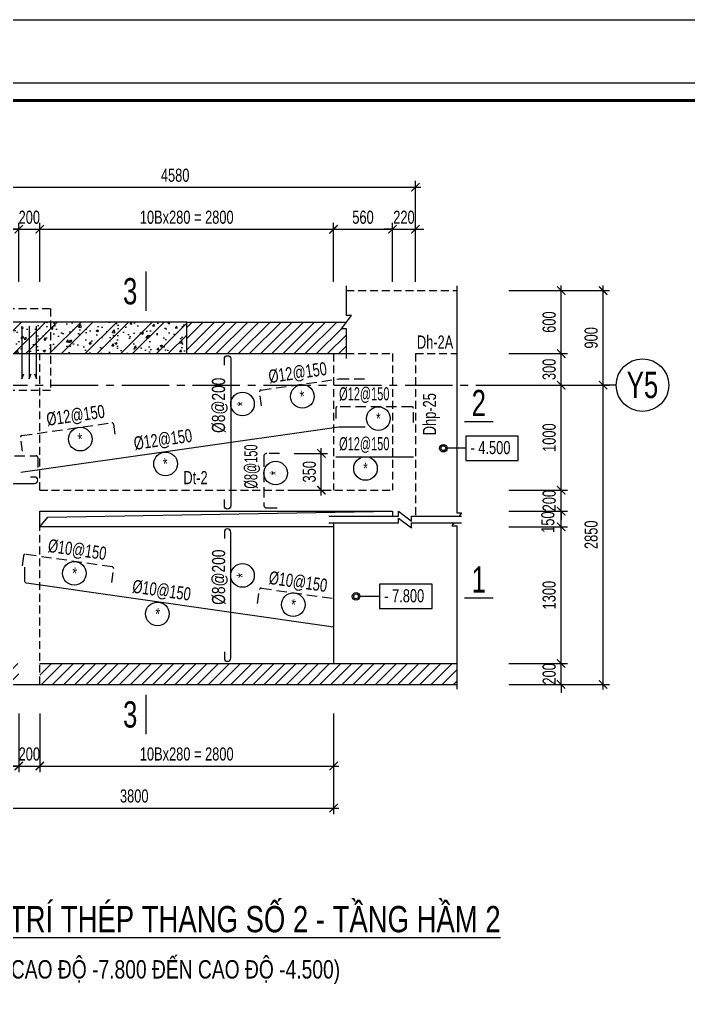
# Model space of a CAD drawing. Header units: millimetres. Extents: x -77370 to 109412, y -14880 to 214694.
# Drawn here: x 6039 to 12411, y 167909 to 177275 of the extents above; entities that cross this region are included whole.
import ezdxf
from ezdxf.enums import TextEntityAlignment as Align

# ---------------------------------------------------------------- set-up
doc = ezdxf.new("R2010")
doc.units = ezdxf.units.MM
doc.header["$LTSCALE"] = 300
doc.header["$MEASUREMENT"] = 0
doc.header["$PDMODE"] = 66
doc.linetypes.add('CENTER2', pattern=[1.125, 0.75, -0.125, 0.125, -0.125])
doc.linetypes.add('HIDDEN', pattern=[0.375, 0.25, -0.125])
doc.layers.get('0').update_dxf_attribs({"linetype": 'CONTINUOUS'})
doc.layers.get('DEFPOINTS').update_dxf_attribs({"linetype": 'CONTINUOUS'})
for name, color, linetype in [('CDC-KHUNGTEN', 7, 'CONTINUOUS'), ('CDC.01.AXIS', 160, 'CENTER2'), ('CDC.02.DIM', 1, 'CONTINUOUS'), ('CDC.03.BORDER', 3, 'CONTINUOUS'), ('CDC.05.STEEL', 4, 'CONTINUOUS'), ('CDC.06.TEXT', 2, 'CONTINUOUS'), ('CDC.09.COLUMN', 4, 'CONTINUOUS'), ('CDC.10.HATCH', 251, 'CONTINUOUS'), ('CDC.11.NOTE', 8, 'CONTINUOUS'), ('CDC.13.BEAM', 8, 'HIDDEN'), ('CDC.14.STEELNUM', 2, 'CONTINUOUS'), ('KCS_STEEL_BOTTOM', 4, 'CONTINUOUS'), ('KCS_STEEL_TOP', 4, 'HIDDEN'), ('KCS_TEXT', 2, 'CONTINUOUS')]:
    doc.layers.add(name, color=color, linetype=linetype)
doc.styles.add('KCS_BIGTEXT', font='arial.ttf', dxfattribs={"width": 0.7})
doc.styles.add('KCS_SMTEXT', font='arial.ttf', dxfattribs={"width": 0.7})
doc.dimstyles.new('KCS_DIM50', dxfattribs={"dimscale": 2, "dimtxt": 62.5, "dimasz": 40, "dimexe": 30, "dimexo": 0, "dimgap": 25, "dimtad": 1, "dimdec": 0, "dimzin": 13, "dimdsep": 46, "dimtxsty": 'KCS_SMTEXT', "dimblk": 'ARCHTICK', "dimcen": 0, "dimdle": 25, "dimclrd": 1, "dimclre": 1, "dimclrt": 2, "dimadec": 0, "dimazin": 0, "dimtfac": 1, "dimtdec": 0, "dimtix": 1, "dimtmove": 2, "dimatfit": 3, "dimfxl": 1, "dimtolj": 1, "dimtzin": 13, "dimarcsym": 0})
pattern_1 = [(45, (-2412019.23, 1011026.46), (-53.0330086, 53.0330086), [])]

# ---------------------------------------------------------------- blocks, each defined once
blk = doc.blocks.new('_ArchTick')
at = {"color": 0, "linetype": 'ByBlock', "const_width": 0.15}
blk.add_lwpolyline([(-0.5, -0.5), (0.5, 0.5)], dxfattribs=at)
blk = doc.blocks.new('*D620')
at = {"layer": 'CDC.02.DIM', "color": 1, "lineweight": -2, "transparency": 16777216}
for p, q in [((5231.3, 170668.3), (5231.3, 170108.3)), ((6031.3, 170668.3), (6031.3, 170108.3)), ((5181.3, 170168.3), (6081.3, 170168.3))]:
    blk.add_line(p, q, dxfattribs=at)
at = {"layer": 'DEFPOINTS', "color": 0, "transparency": 16777216}
for p in [(5231.3, 170668.3), (6031.3, 170668.3), (6031.3, 170168.3)]:
    blk.add_point(p, dxfattribs=at)
at = {"layer": 'CDC.02.DIM', "color": 1, "lineweight": -2, "transparency": 16777216, "xscale": 80, "yscale": 80, "zscale": 80, "rotation": 180}
blk.add_blockref('_ArchTick', (5231.3, 170168.3), dxfattribs=at)
at = {"layer": 'CDC.02.DIM', "color": 1, "lineweight": -2, "transparency": 16777216, "xscale": 80, "yscale": 80, "zscale": 80}
blk.add_blockref('_ArchTick', (6031.3, 170168.3), dxfattribs=at)
at = {"layer": 'CDC.02.DIM', "color": 2, "transparency": 16777216, "insert": (5631.3, 170282.2), "char_height": 125, "attachment_point": 5, "style": 'KCS_SMTEXT'}
blk.add_mtext('\\A1;800', dxfattribs=at)
blk = doc.blocks.new('*D621')
at = {"layer": 'CDC.02.DIM', "color": 1, "lineweight": -2, "transparency": 16777216}
for p, q in [((5231.3, 170668.3), (5231.3, 169708.3)), ((9031.3, 170668.3), (9031.3, 169708.3)), ((5181.3, 169768.3), (9081.3, 169768.3))]:
    blk.add_line(p, q, dxfattribs=at)
at = {"layer": 'DEFPOINTS', "color": 0, "transparency": 16777216}
for p in [(5231.3, 170668.3), (9031.3, 170668.3), (9031.3, 169768.3)]:
    blk.add_point(p, dxfattribs=at)
at = {"layer": 'CDC.02.DIM', "color": 1, "lineweight": -2, "transparency": 16777216, "xscale": 80, "yscale": 80, "zscale": 80, "rotation": 180}
blk.add_blockref('_ArchTick', (5231.3, 169768.3), dxfattribs=at)
at = {"layer": 'CDC.02.DIM', "color": 1, "lineweight": -2, "transparency": 16777216, "xscale": 80, "yscale": 80, "zscale": 80}
blk.add_blockref('_ArchTick', (9031.3, 169768.3), dxfattribs=at)
at = {"layer": 'CDC.02.DIM', "color": 2, "transparency": 16777216, "insert": (7131.3, 169882.2), "char_height": 125, "attachment_point": 5, "style": 'KCS_SMTEXT'}
blk.add_mtext('\\A1;3800', dxfattribs=at)
blk = doc.blocks.new('*D622')
at = {"layer": 'CDC.02.DIM', "color": 1, "lineweight": -2, "transparency": 16777216}
for p, q in [((6231.3, 170668.3), (6231.3, 170108.3)), ((9031.3, 170668.3), (9031.3, 170108.3)), ((6181.3, 170168.3), (9081.3, 170168.3))]:
    blk.add_line(p, q, dxfattribs=at)
at = {"layer": 'DEFPOINTS', "color": 0, "transparency": 16777216}
for p in [(6231.3, 170668.3), (9031.3, 170668.3), (9031.3, 170168.3)]:
    blk.add_point(p, dxfattribs=at)
at = {"layer": 'CDC.02.DIM', "color": 1, "lineweight": -2, "transparency": 16777216, "xscale": 80, "yscale": 80, "zscale": 80, "rotation": 180}
blk.add_blockref('_ArchTick', (6231.3, 170168.3), dxfattribs=at)
at = {"layer": 'CDC.02.DIM', "color": 1, "lineweight": -2, "transparency": 16777216, "xscale": 80, "yscale": 80, "zscale": 80}
blk.add_blockref('_ArchTick', (9031.3, 170168.3), dxfattribs=at)
at = {"layer": 'CDC.02.DIM', "color": 2, "transparency": 16777216, "insert": (7631.3, 170282.2), "char_height": 125, "attachment_point": 5, "style": 'KCS_SMTEXT'}
blk.add_mtext('\\A1;10Bx280 = 2800', dxfattribs=at)
blk = doc.blocks.new('*D624')
at = {"layer": 'CDC.02.DIM', "color": 1, "lineweight": -2, "transparency": 16777216}
for p, q in [((6031.3, 170668.3), (6031.3, 170108.3)), ((6231.3, 170668.3), (6231.3, 170108.3)), ((6031.3, 170168.3), (5951.3, 170168.3)), ((6031.3, 170168.3), (6231.3, 170168.3)), ((6231.3, 170168.3), (6311.3, 170168.3))]:
    blk.add_line(p, q, dxfattribs=at)
at = {"layer": 'DEFPOINTS', "color": 0, "transparency": 16777216}
for p in [(6031.3, 170668.3), (6231.3, 170668.3), (6231.3, 170168.3)]:
    blk.add_point(p, dxfattribs=at)
at = {"layer": 'CDC.02.DIM', "color": 1, "lineweight": -2, "transparency": 16777216, "xscale": 80, "yscale": 80, "zscale": 80}
blk.add_blockref('_ArchTick', (6031.3, 170168.3), dxfattribs=at)
at = {"layer": 'CDC.02.DIM', "color": 1, "lineweight": -2, "transparency": 16777216, "xscale": 80, "yscale": 80, "zscale": 80, "rotation": 180}
blk.add_blockref('_ArchTick', (6231.3, 170168.3), dxfattribs=at)
at = {"layer": 'CDC.02.DIM', "color": 2, "transparency": 16777216, "insert": (6131.3, 170282.2), "char_height": 125, "attachment_point": 5, "style": 'KCS_SMTEXT'}
blk.add_mtext('\\A1;200', dxfattribs=at)
blk = doc.blocks.new('*D632')
at = {"layer": 'CDC.02.DIM', "color": 1, "lineweight": -2, "transparency": 16777216}
for p, q in [((5181.3, 175279.7), (6081.3, 175279.7)), ((5231.3, 174779.7), (5231.3, 175339.7)), ((6031.3, 174779.7), (6031.3, 175339.7))]:
    blk.add_line(p, q, dxfattribs=at)
at = {"layer": 'DEFPOINTS', "color": 0, "transparency": 16777216}
for p in [(6031.3, 175279.7), (5231.3, 174779.7), (6031.3, 174779.7)]:
    blk.add_point(p, dxfattribs=at)
at = {"layer": 'CDC.02.DIM', "color": 1, "lineweight": -2, "transparency": 16777216, "xscale": 80, "yscale": 80, "zscale": 80, "rotation": 180}
blk.add_blockref('_ArchTick', (5231.3, 175279.7), dxfattribs=at)
at = {"layer": 'CDC.02.DIM', "color": 1, "lineweight": -2, "transparency": 16777216, "xscale": 80, "yscale": 80, "zscale": 80}
blk.add_blockref('_ArchTick', (6031.3, 175279.7), dxfattribs=at)
at = {"layer": 'CDC.02.DIM', "color": 2, "transparency": 16777216, "insert": (5631.3, 175393.5), "char_height": 125, "attachment_point": 5, "style": 'KCS_SMTEXT'}
blk.add_mtext('\\A1;800', dxfattribs=at)
blk = doc.blocks.new('*D633')
at = {"layer": 'CDC.02.DIM', "color": 1, "lineweight": -2, "transparency": 16777216}
for p, q in [((9591.3, 175279.7), (9511.3, 175279.7)), ((9591.3, 174779.7), (9591.3, 175339.7)), ((9591.3, 175279.7), (9811.3, 175279.7)), ((9811.3, 174779.7), (9811.3, 175339.7)), ((9811.3, 175279.7), (9891.3, 175279.7))]:
    blk.add_line(p, q, dxfattribs=at)
at = {"layer": 'DEFPOINTS', "color": 0, "transparency": 16777216}
for p in [(9811.3, 175279.7), (9591.3, 174779.7), (9811.3, 174779.7)]:
    blk.add_point(p, dxfattribs=at)
at = {"layer": 'CDC.02.DIM', "color": 1, "lineweight": -2, "transparency": 16777216, "xscale": 80, "yscale": 80, "zscale": 80}
blk.add_blockref('_ArchTick', (9591.3, 175279.7), dxfattribs=at)
at = {"layer": 'CDC.02.DIM', "color": 1, "lineweight": -2, "transparency": 16777216, "xscale": 80, "yscale": 80, "zscale": 80, "rotation": 180}
blk.add_blockref('_ArchTick', (9811.3, 175279.7), dxfattribs=at)
at = {"layer": 'CDC.02.DIM', "color": 2, "transparency": 16777216, "insert": (9701.3, 175393.5), "char_height": 125, "attachment_point": 5, "style": 'KCS_SMTEXT'}
blk.add_mtext('\\A1;220', dxfattribs=at)
blk = doc.blocks.new('*D634')
at = {"layer": 'CDC.02.DIM', "color": 1, "lineweight": -2, "transparency": 16777216}
for p, q in [((5231.3, 174779.7), (5231.3, 175739.7)), ((9811.3, 174779.7), (9811.3, 175739.7)), ((5181.3, 175679.7), (9861.3, 175679.7))]:
    blk.add_line(p, q, dxfattribs=at)
at = {"layer": 'DEFPOINTS', "color": 0, "transparency": 16777216}
for p in [(9811.3, 175679.7), (5231.3, 174779.7), (9811.3, 174779.7)]:
    blk.add_point(p, dxfattribs=at)
at = {"layer": 'CDC.02.DIM', "color": 1, "lineweight": -2, "transparency": 16777216, "xscale": 80, "yscale": 80, "zscale": 80, "rotation": 180}
blk.add_blockref('_ArchTick', (5231.3, 175679.7), dxfattribs=at)
at = {"layer": 'CDC.02.DIM', "color": 1, "lineweight": -2, "transparency": 16777216, "xscale": 80, "yscale": 80, "zscale": 80}
blk.add_blockref('_ArchTick', (9811.3, 175679.7), dxfattribs=at)
at = {"layer": 'CDC.02.DIM', "color": 2, "transparency": 16777216, "insert": (7521.3, 175793.5), "char_height": 125, "attachment_point": 5, "style": 'KCS_SMTEXT'}
blk.add_mtext('\\A1;4580', dxfattribs=at)
blk = doc.blocks.new('*D635')
at = {"layer": 'CDC.02.DIM', "color": 1, "lineweight": -2, "transparency": 16777216}
for p, q in [((6181.3, 175279.7), (9081.3, 175279.7)), ((6231.3, 174779.7), (6231.3, 175339.7)), ((9031.3, 174779.7), (9031.3, 175339.7))]:
    blk.add_line(p, q, dxfattribs=at)
at = {"layer": 'DEFPOINTS', "color": 0, "transparency": 16777216}
for p in [(9031.3, 175279.7), (6231.3, 174779.7), (9031.3, 174779.7)]:
    blk.add_point(p, dxfattribs=at)
at = {"layer": 'CDC.02.DIM', "color": 1, "lineweight": -2, "transparency": 16777216, "xscale": 80, "yscale": 80, "zscale": 80, "rotation": 180}
blk.add_blockref('_ArchTick', (6231.3, 175279.7), dxfattribs=at)
at = {"layer": 'CDC.02.DIM', "color": 1, "lineweight": -2, "transparency": 16777216, "xscale": 80, "yscale": 80, "zscale": 80}
blk.add_blockref('_ArchTick', (9031.3, 175279.7), dxfattribs=at)
at = {"layer": 'CDC.02.DIM', "color": 2, "transparency": 16777216, "insert": (7631.3, 175393.5), "char_height": 125, "attachment_point": 5, "style": 'KCS_SMTEXT'}
blk.add_mtext('\\A1;10Bx280 = 2800', dxfattribs=at)
blk = doc.blocks.new('*D637')
at = {"layer": 'CDC.02.DIM', "color": 1, "lineweight": -2, "transparency": 16777216}
for p, q in [((6031.3, 175279.7), (5951.3, 175279.7)), ((6031.3, 174779.7), (6031.3, 175339.7)), ((6031.3, 175279.7), (6231.3, 175279.7)), ((6231.3, 174779.7), (6231.3, 175339.7)), ((6231.3, 175279.7), (6311.3, 175279.7))]:
    blk.add_line(p, q, dxfattribs=at)
at = {"layer": 'DEFPOINTS', "color": 0, "transparency": 16777216}
for p in [(6231.3, 175279.7), (6031.3, 174779.7), (6231.3, 174779.7)]:
    blk.add_point(p, dxfattribs=at)
at = {"layer": 'CDC.02.DIM', "color": 1, "lineweight": -2, "transparency": 16777216, "xscale": 80, "yscale": 80, "zscale": 80}
blk.add_blockref('_ArchTick', (6031.3, 175279.7), dxfattribs=at)
at = {"layer": 'CDC.02.DIM', "color": 1, "lineweight": -2, "transparency": 16777216, "xscale": 80, "yscale": 80, "zscale": 80, "rotation": 180}
blk.add_blockref('_ArchTick', (6231.3, 175279.7), dxfattribs=at)
at = {"layer": 'CDC.02.DIM', "color": 2, "transparency": 16777216, "insert": (6131.3, 175393.5), "char_height": 125, "attachment_point": 5, "style": 'KCS_SMTEXT'}
blk.add_mtext('\\A1;200', dxfattribs=at)
blk = doc.blocks.new('*D640')
at = {"layer": 'CDC.02.DIM', "color": 1, "lineweight": -2, "transparency": 16777216}
for p, q in [((10699.6, 173795.5), (11659.6, 173795.5)), ((11599.6, 170895.5), (11599.6, 173845.5)), ((10699.6, 170945.5), (11659.6, 170945.5))]:
    blk.add_line(p, q, dxfattribs=at)
at = {"layer": 'DEFPOINTS', "color": 0, "transparency": 16777216}
for p in [(10699.6, 173795.5), (11599.6, 173795.5), (10699.6, 170945.5)]:
    blk.add_point(p, dxfattribs=at)
at = {"layer": 'CDC.02.DIM', "color": 1, "lineweight": -2, "transparency": 16777216, "xscale": 80, "yscale": 80, "zscale": 80}
for p, rotation in [((11599.6, 173795.5), 90), ((11599.6, 170945.5), 270)]:
    blk.add_blockref('_ArchTick', p, dxfattribs=dict(at, rotation=rotation))
at = {"layer": 'CDC.02.DIM', "color": 2, "transparency": 16777216, "insert": (11485.7, 172370.5), "char_height": 125, "attachment_point": 5, "rotation": 90, "style": 'KCS_SMTEXT'}
blk.add_mtext('\\A1;2850', dxfattribs=at)
blk = doc.blocks.new('*D641')
at = {"layer": 'CDC.02.DIM', "color": 1, "lineweight": -2, "transparency": 16777216}
for p, q in [((10699.6, 171145.5), (11259.6, 171145.5)), ((11199.6, 171145.5), (11199.6, 171225.5)), ((11199.6, 170945.5), (11199.6, 171145.5)), ((10699.6, 170945.5), (11259.6, 170945.5)), ((11199.6, 170945.5), (11199.6, 170865.5))]:
    blk.add_line(p, q, dxfattribs=at)
at = {"layer": 'DEFPOINTS', "color": 0, "transparency": 16777216}
for p in [(10699.6, 171145.5), (11199.6, 171145.5), (10699.6, 170945.5)]:
    blk.add_point(p, dxfattribs=at)
at = {"layer": 'CDC.02.DIM', "color": 1, "lineweight": -2, "transparency": 16777216, "xscale": 80, "yscale": 80, "zscale": 80}
for p, rotation in [((11199.6, 171145.5), 270), ((11199.6, 170945.5), 90)]:
    blk.add_blockref('_ArchTick', p, dxfattribs=dict(at, rotation=rotation))
at = {"layer": 'CDC.02.DIM', "color": 2, "transparency": 16777216, "insert": (11085.7, 171045.5), "char_height": 125, "attachment_point": 5, "rotation": 90, "style": 'KCS_SMTEXT'}
blk.add_mtext('\\A1;200', dxfattribs=at)
blk = doc.blocks.new('*D642')
at = {"layer": 'CDC.02.DIM', "color": 1, "lineweight": -2, "transparency": 16777216}
for p, q in [((11199.6, 173745.5), (11199.6, 174145.5)), ((10699.6, 174095.5), (11259.6, 174095.5)), ((10699.6, 173795.5), (11259.6, 173795.5))]:
    blk.add_line(p, q, dxfattribs=at)
at = {"layer": 'DEFPOINTS', "color": 0, "transparency": 16777216}
for p in [(10699.6, 174095.5), (11199.6, 174095.5), (10699.6, 173795.5)]:
    blk.add_point(p, dxfattribs=at)
at = {"layer": 'CDC.02.DIM', "color": 1, "lineweight": -2, "transparency": 16777216, "xscale": 80, "yscale": 80, "zscale": 80}
for p, rotation in [((11199.6, 174095.5), 90), ((11199.6, 173795.5), 270)]:
    blk.add_blockref('_ArchTick', p, dxfattribs=dict(at, rotation=rotation))
at = {"layer": 'CDC.02.DIM', "color": 2, "transparency": 16777216, "insert": (11085.7, 173945.5), "char_height": 125, "attachment_point": 5, "rotation": 90, "style": 'KCS_SMTEXT'}
blk.add_mtext('\\A1;300', dxfattribs=at)
blk = doc.blocks.new('*D643')
at = {"layer": 'CDC.02.DIM', "color": 1, "lineweight": -2, "transparency": 16777216}
for p, q in [((11199.6, 172395.5), (11199.6, 172645.5)), ((10699.6, 172595.5), (11259.6, 172595.5)), ((10699.6, 172445.5), (11259.6, 172445.5))]:
    blk.add_line(p, q, dxfattribs=at)
at = {"layer": 'DEFPOINTS', "color": 0, "transparency": 16777216}
for p in [(10699.6, 172595.5), (11199.6, 172595.5), (10699.6, 172445.5)]:
    blk.add_point(p, dxfattribs=at)
at = {"layer": 'CDC.02.DIM', "color": 1, "lineweight": -2, "transparency": 16777216, "xscale": 80, "yscale": 80, "zscale": 80}
for p, rotation in [((11199.6, 172595.5), 90), ((11199.6, 172445.5), 270)]:
    blk.add_blockref('_ArchTick', p, dxfattribs=dict(at, rotation=rotation))
at = {"layer": 'CDC.02.DIM', "color": 2, "transparency": 16777216, "insert": (11073.2, 172490.6), "char_height": 125, "attachment_point": 5, "rotation": 90, "style": 'KCS_SMTEXT'}
blk.add_mtext('\\A1;150', dxfattribs=at)
blk = doc.blocks.new('*D644')
at = {"layer": 'CDC.02.DIM', "color": 1, "lineweight": -2, "transparency": 16777216}
for p, q in [((10699.6, 174695.5), (11259.6, 174695.5)), ((11199.6, 174045.5), (11199.6, 174745.5)), ((10699.6, 174095.5), (11259.6, 174095.5))]:
    blk.add_line(p, q, dxfattribs=at)
at = {"layer": 'DEFPOINTS', "color": 0, "transparency": 16777216}
for p in [(10699.6, 174695.5), (11199.6, 174695.5), (10699.6, 174095.5)]:
    blk.add_point(p, dxfattribs=at)
at = {"layer": 'CDC.02.DIM', "color": 1, "lineweight": -2, "transparency": 16777216, "xscale": 80, "yscale": 80, "zscale": 80}
for p, rotation in [((11199.6, 174695.5), 90), ((11199.6, 174095.5), 270)]:
    blk.add_blockref('_ArchTick', p, dxfattribs=dict(at, rotation=rotation))
at = {"layer": 'CDC.02.DIM', "color": 2, "transparency": 16777216, "insert": (11085.7, 174395.5), "char_height": 125, "attachment_point": 5, "rotation": 90, "style": 'KCS_SMTEXT'}
blk.add_mtext('\\A1;600', dxfattribs=at)
blk = doc.blocks.new('*D645')
at = {"layer": 'CDC.02.DIM', "color": 1, "lineweight": -2, "transparency": 16777216}
for p, q in [((10699.6, 173795.5), (11259.6, 173795.5)), ((11199.6, 172745.5), (11199.6, 173845.5)), ((10699.6, 172795.5), (11259.6, 172795.5))]:
    blk.add_line(p, q, dxfattribs=at)
at = {"layer": 'DEFPOINTS', "color": 0, "transparency": 16777216}
for p in [(10699.6, 173795.5), (11199.6, 173795.5), (10699.6, 172795.5)]:
    blk.add_point(p, dxfattribs=at)
at = {"layer": 'CDC.02.DIM', "color": 1, "lineweight": -2, "transparency": 16777216, "xscale": 80, "yscale": 80, "zscale": 80}
for p, rotation in [((11199.6, 173795.5), 90), ((11199.6, 172795.5), 270)]:
    blk.add_blockref('_ArchTick', p, dxfattribs=dict(at, rotation=rotation))
at = {"layer": 'CDC.02.DIM', "color": 2, "transparency": 16777216, "insert": (11085.7, 173295.5), "char_height": 125, "attachment_point": 5, "rotation": 90, "style": 'KCS_SMTEXT'}
blk.add_mtext('\\A1;1000', dxfattribs=at)
blk = doc.blocks.new('*D646')
at = {"layer": 'CDC.02.DIM', "color": 1, "lineweight": -2, "transparency": 16777216}
for p, q in [((11199.6, 172795.5), (11199.6, 172875.5)), ((10699.6, 172795.5), (11259.6, 172795.5)), ((11199.6, 172595.5), (11199.6, 172795.5)), ((10699.6, 172595.5), (11259.6, 172595.5)), ((11199.6, 172595.5), (11199.6, 172515.5))]:
    blk.add_line(p, q, dxfattribs=at)
at = {"layer": 'DEFPOINTS', "color": 0, "transparency": 16777216}
for p in [(10699.6, 172795.5), (11199.6, 172795.5), (10699.6, 172595.5)]:
    blk.add_point(p, dxfattribs=at)
at = {"layer": 'CDC.02.DIM', "color": 1, "lineweight": -2, "transparency": 16777216, "xscale": 80, "yscale": 80, "zscale": 80}
for p, rotation in [((11199.6, 172795.5), 270), ((11199.6, 172595.5), 90)]:
    blk.add_blockref('_ArchTick', p, dxfattribs=dict(at, rotation=rotation))
at = {"layer": 'CDC.02.DIM', "color": 2, "transparency": 16777216, "insert": (11085.7, 172695.5), "char_height": 125, "attachment_point": 5, "rotation": 90, "style": 'KCS_SMTEXT'}
blk.add_mtext('\\A1;200', dxfattribs=at)
blk = doc.blocks.new('*D647')
at = {"layer": 'CDC.02.DIM', "color": 1, "lineweight": -2, "transparency": 16777216}
for p, q in [((10699.6, 172445.5), (11259.6, 172445.5)), ((11199.6, 171095.5), (11199.6, 172495.5)), ((10699.6, 171145.5), (11259.6, 171145.5))]:
    blk.add_line(p, q, dxfattribs=at)
at = {"layer": 'DEFPOINTS', "color": 0, "transparency": 16777216}
for p in [(10699.6, 172445.5), (11199.6, 172445.5), (10699.6, 171145.5)]:
    blk.add_point(p, dxfattribs=at)
at = {"layer": 'CDC.02.DIM', "color": 1, "lineweight": -2, "transparency": 16777216, "xscale": 80, "yscale": 80, "zscale": 80}
for p, rotation in [((11199.6, 172445.5), 90), ((11199.6, 171145.5), 270)]:
    blk.add_blockref('_ArchTick', p, dxfattribs=dict(at, rotation=rotation))
at = {"layer": 'CDC.02.DIM', "color": 2, "transparency": 16777216, "insert": (11085.7, 171795.5), "char_height": 125, "attachment_point": 5, "rotation": 90, "style": 'KCS_SMTEXT'}
blk.add_mtext('\\A1;1300', dxfattribs=at)
blk = doc.blocks.new('*D648')
at = {"layer": 'CDC.02.DIM', "color": 1, "lineweight": -2, "transparency": 16777216}
for p, q in [((10699.6, 174695.5), (11659.6, 174695.5)), ((11599.6, 173745.5), (11599.6, 174745.5)), ((10699.6, 173795.5), (11659.6, 173795.5))]:
    blk.add_line(p, q, dxfattribs=at)
at = {"layer": 'DEFPOINTS', "color": 0, "transparency": 16777216}
for p in [(10699.6, 174695.5), (11599.6, 174695.5), (10699.6, 173795.5)]:
    blk.add_point(p, dxfattribs=at)
at = {"layer": 'CDC.02.DIM', "color": 1, "lineweight": -2, "transparency": 16777216, "xscale": 80, "yscale": 80, "zscale": 80}
for p, rotation in [((11599.6, 174695.5), 90), ((11599.6, 173795.5), 270)]:
    blk.add_blockref('_ArchTick', p, dxfattribs=dict(at, rotation=rotation))
at = {"layer": 'CDC.02.DIM', "color": 2, "transparency": 16777216, "insert": (11485.7, 174245.5), "char_height": 125, "attachment_point": 5, "rotation": 90, "style": 'KCS_SMTEXT'}
blk.add_mtext('\\A1;900', dxfattribs=at)
blk = doc.blocks.new('*D773')
at = {"layer": 'CDC.02.DIM', "color": 1, "lineweight": -2, "transparency": 16777216}
for p, q in [((8981.3, 175279.7), (9641.3, 175279.7)), ((9031.3, 174779.7), (9031.3, 175339.7)), ((9591.3, 174779.7), (9591.3, 175339.7))]:
    blk.add_line(p, q, dxfattribs=at)
at = {"layer": 'DEFPOINTS', "color": 0, "transparency": 16777216}
for p in [(9591.3, 175279.7), (9031.3, 174779.7), (9591.3, 174779.7)]:
    blk.add_point(p, dxfattribs=at)
at = {"layer": 'CDC.02.DIM', "color": 1, "lineweight": -2, "transparency": 16777216, "xscale": 80, "yscale": 80, "zscale": 80, "rotation": 180}
blk.add_blockref('_ArchTick', (9031.3, 175279.7), dxfattribs=at)
at = {"layer": 'CDC.02.DIM', "color": 1, "lineweight": -2, "transparency": 16777216, "xscale": 80, "yscale": 80, "zscale": 80}
blk.add_blockref('_ArchTick', (9591.3, 175279.7), dxfattribs=at)
at = {"layer": 'CDC.02.DIM', "color": 2, "transparency": 16777216, "insert": (9311.3, 175393.5), "char_height": 125, "attachment_point": 5, "style": 'KCS_SMTEXT'}
blk.add_mtext('\\A1;560', dxfattribs=at)
blk = doc.blocks.new('*D616')
at = {"layer": 'CDC.02.DIM', "color": 1, "lineweight": -2, "transparency": 16777216}
for p, q in [((8913.7, 172745.5), (8913.7, 173195.5)), ((8656.6, 173145.5), (8973.7, 173145.5)), ((8656.6, 172795.5), (8973.7, 172795.5))]:
    blk.add_line(p, q, dxfattribs=at)
at = {"layer": 'DEFPOINTS', "color": 0, "transparency": 16777216}
for p in [(8656.6, 173145.5), (8913.7, 173145.5), (8656.6, 172795.5)]:
    blk.add_point(p, dxfattribs=at)
at = {"layer": 'CDC.02.DIM', "color": 1, "lineweight": -2, "transparency": 16777216, "xscale": 80, "yscale": 80, "zscale": 80}
for p, rotation in [((8913.7, 173145.5), 90), ((8913.7, 172795.5), 270)]:
    blk.add_blockref('_ArchTick', p, dxfattribs=dict(at, rotation=rotation))
at = {"layer": 'CDC.02.DIM', "color": 2, "transparency": 16777216, "insert": (8799.9, 172970.5), "char_height": 125, "attachment_point": 5, "rotation": 90, "style": 'KCS_SMTEXT'}
blk.add_mtext('\\A1;350', dxfattribs=at)
blk = doc.blocks.new('GCC_01')
at = {"layer": 'CDC.06.TEXT', "color": 4}
blk.add_line((0, 0), (0, 375), dxfattribs=at)
at = {"layer": 'CDC.06.TEXT', "color": 4, "style": 'KCS_BIGTEXT', "width": 0.6}
blk.add_attdef('1', text='', height=250, dxfattribs=at).set_placement((-83.3, 62.5), align=Align.RIGHT)
blk = doc.blocks.new('Khung tên chuẩn')
at = {"layer": 'CDC-KHUNGTEN', "color": 8}
blk.add_lwpolyline([(75096, 1100), (83000, 1100), (83000, 58300), (3000, 58300), (3000, 1100), (75096, 1100)], dxfattribs=at)
at = {"layer": 'CDC-KHUNGTEN', "color": 255, "lineweight": 60}
blk.add_lwpolyline([(74900, 1400), (74900, 58000), (3300, 58000), (3300, 1400), (74900, 1400)], close=True, dxfattribs=at)
at = {"layer": 'DEFPOINTS', "color": 1, "ltscale": 0.2}
blk.add_lwpolyline([(0, 0), (0, 59400), (84100, 59400), (84100, 0), (0, 0)], close=True, dxfattribs=at)

msp = doc.modelspace()

# ---------------------------------------------------------------- hatches: boundary and pattern name
at = {"layer": 'CDC.09.COLUMN'}
h = msp.add_hatch(dxfattribs=at)
h.set_pattern_fill('BETONG', color=8, scale=30)
h.set_pattern_definition([(45, (-337169.2, 32211.96), (-169.70563, 169.70563), []), (45, (-337056.7, 32211.96), (-169.70563, 169.70563), []), (50, (-337169.2, 32211.96), (215.178055, -18.82564), [22.5, -247.5]), (355, (-337169.2, 32211.96), (-41.6254, 225.65764), [18, -198]), (100.4514, (-337151.27, 32210.4), (173.55281, 206.83186), [19.12206, -210.34263]), (46.1842, (-337169.2, 32271.96), (320.17231, -49.6557), [33.75, -371.25]), (96.6356, (-337142.52, 32267.83), (280.3988, 292.23536), [28.6831, -315.5139]), (351.1842, (-337169.2, 32271.96), (280.39858, 292.23558), [27, -297]), (21, (-337139.2, 32256.96), (179.072116, -120.78567), [22.5, -247.5]), (326, (-337139.2, 32256.96), (72.9946, 217.54501), [18, -198]), (71.4514, (-337124.28, 32246.9), (252.06679, 96.75915), [19.12206, -210.34263]), (37.5, (-337169.2, 32211.965), (3.647957, 99.868156), [0, -195.6, 0, -201, 0, -198.75]), (7.5, (-337169.2, 32211.96), (78.92086, 118.323514), [0, -114.6, 0, -191.1, 0, -75.75]), (327.5, (-337236.1, 32211.965), (160.14673, -6.766462), [0, -75, 0, -234, 0, -310.5]), (317.5, (-337266.1, 32211.96), (174.95585, 30.031495), [0, -97.5, 0, -155.4, 0, -220.5])])
h.paths.add_polyline_path([(4931.3, 174095.5), (7631.3, 174095.5), (7631.3, 174395.5), (4631.3, 174395.5), (4631.3, 170945.5), (4931.3, 170945.5)])
at = {"layer": 'CDC.10.HATCH'}
h = msp.add_hatch(dxfattribs=at)
h.set_pattern_fill('ANSI31', color=256, scale=600, style=0)
h.set_pattern_definition(pattern_1)
h.paths.add_polyline_path([(9153.5, 174333), (9106.6, 174333), (9153.5, 174395.5), (7631.3, 174395.5), (7631.3, 174095.5), (9153.5, 174095.5)])
h = msp.add_hatch(dxfattribs=at)
h.set_pattern_fill('ANSI31', color=256, scale=600, style=0)
h.set_pattern_definition(pattern_1)
h.paths.add_polyline_path([(6031.3, 171145.5), (5231.3, 171145.5), (5231.3, 170945.5), (6031.3, 170945.5)])
h.paths.add_polyline_path([(10204, 171145.5), (6231.3, 171145.5), (6231.3, 170945.5), (10204, 170945.5)])
h.paths.add_polyline_path([(5131.3, 171145.5), (5131.3, 170945.5), (5231.3, 170945.5), (5231.3, 171145.5)])

# ---------------------------------------------------------------- linework, layer by layer
at = {"layer": 'CDC.01.AXIS', "ltscale": 2}
msp.add_line((3637.9, 173795.5), (10885.9, 173795.5), dxfattribs=at)
at = {"layer": 'CDC.02.DIM', "linetype": 'ByBlock'}
for p, q in [((10289.7, 173194.6), (10113, 173194.6)), ((9467.9, 171783.4), (9281.5, 171783.4))]:
    msp.add_line(p, q, dxfattribs=at)
for points in [[(10791, 173309.9), (10289.7, 173309.9), (10289.7, 173079.2), (10791, 173079.2)], [(9969.1, 171898.7), (9467.9, 171898.7), (9467.9, 171668), (9969.1, 171668)]]:
    msp.add_lwpolyline(points, close=True, dxfattribs=at)
at = {"layer": 'CDC.02.DIM'}
msp.add_circle((11974.6, 173795.5), 250, dxfattribs=at)
at = {"layer": 'CDC.02.DIM', "color": 3, "linetype": 'ByBlock'}
for centre in [(10077, 173194.6), (9245.5, 171783.4)]:
    msp.add_circle(centre, 36, dxfattribs=at)
at = {"layer": 'CDC.02.DIM', "linetype": 'ByBlock'}
for centre in [(10077, 173194.6), (9245.5, 171783.4)]:
    msp.add_circle(centre, 23, dxfattribs=at)
at = {"layer": 'CDC.03.BORDER'}
for p, q in [((7631.3, 174395.5), (9153.5, 174395.5)), ((7631.3, 174095.5), (9153.5, 174095.5)), ((9031.3, 172445.5), (9031.3, 171145.5)), ((6231.3, 171145.5), (10204, 171145.5)), ((4931.3, 170945.5), (10204, 170945.5))]:
    msp.add_line(p, q, dxfattribs=at)
msp.add_lwpolyline([(9031.3, 172483), (9031.3, 172445.5), (6231.3, 172445.5), (6231.3, 172595.5), (9591.3, 172595.5), (9591.3, 172548)], dxfattribs=at)
at = {"layer": 'CDC.05.STEEL'}
for points in [[(6061.2, 174355.3), (6061.2, 173855.3), (6080.4, 173902.4)], [(6131.2, 174355.3), (6131.2, 173855.3), (6150.4, 173902.4)], [(6180.7, 173902.4), (6201.2, 173853.8), (6201.2, 174355.3)]]:
    msp.add_lwpolyline(points, dxfattribs=at)
at = {"layer": 'CDC.09.COLUMN'}
msp.add_lwpolyline([(4631.3, 170945.5), (4931.3, 170945.5), (4931.3, 174095.5), (7631.3, 174095.5), (7631.3, 174395.5), (4631.3, 174395.5)], close=True, dxfattribs=at)
at = {"layer": 'CDC.11.NOTE'}
for p, q in [((6308.5, 172537.4), (9591.3, 172595.5)), ((6231.3, 172445.5), (6308.5, 172537.4))]:
    msp.add_line(p, q, dxfattribs=at)
at = {"layer": 'CDC.11.NOTE', "color": 1}
for points in [[(9153.5, 174048.7), (9153.5, 174333), (9106.6, 174333), (9200.4, 174458), (9153.5, 174458), (9153.5, 174742.4)], [(10204, 174742.4), (10204, 172579.9), (10250.9, 172579.9), (10227, 172548)], [(8984.4, 172548), (9649.2, 172548), (9649.2, 172594.9), (9774.2, 172501.2), (9774.2, 172548), (10250.9, 172548)], [(8984.4, 172483), (9649.2, 172483), (9649.2, 172529.9), (9774.2, 172436.2), (9774.2, 172483), (10250.9, 172483)], [(10178.2, 172483), (10157.1, 172454.9), (10204, 172454.9), (10204, 170898.7)]]:
    msp.add_lwpolyline(points, dxfattribs=at)
at = {"layer": 'CDC.11.NOTE', "linetype": 'HIDDEN'}
msp.add_lwpolyline([(5915.8, 174524.1), (6332.5, 174524.1), (6332.5, 173745.7), (5915.8, 173745.7)], close=True, dxfattribs=at)
at = {"layer": 'CDC.13.BEAM'}
for p, q in [((9153.5, 174695.5), (10204, 174695.5)), ((6231.3, 172795.5), (6231.3, 174095.5)), ((9031.3, 174095.5), (9031.3, 172795.5)), ((9153.5, 174095.5), (9591.3, 174095.5)), ((9591.3, 174095.5), (9591.3, 172795.5)), ((9811.3, 174095.5), (10204, 174095.5)), ((9811.3, 174095.5), (9811.3, 172548)), ((6231.3, 172795.5), (9591.3, 172795.5)), ((6231.3, 170945.5), (6231.3, 172595.5)), ((9591.3, 172595.5), (9591.3, 172548))]:
    msp.add_line(p, q, dxfattribs=at)
at = {"layer": 'CDC.14.STEELNUM', "color": 8}
for centre in [(8733.6, 173688), (8163, 173616.2), (9457.6, 173477), (6617.2, 173281.3), (7429.7, 173045.4), (9335, 173001.5), (8478.4, 172957.9), (6560.5, 172003), (8163, 171983), (8646.4, 171704.6), (7352.1, 171616.6)]:
    msp.add_circle(centre, 112.5, dxfattribs=at)
at = {"layer": 'KCS_STEEL_BOTTOM'}
msp.add_line((9051.3, 173114), (9791.3, 173114), dxfattribs=at)
for points in [[(7990.5, 173985.5), (7990.5, 174045.5, -1), (8050.5, 174045.5), (8050.5, 172645.5, -1), (7990.5, 172645.5), (7990.5, 172705.5)], [(5001.3, 172920), (4961.3, 172920, 1.001743), (4961.4, 172860), (6181.3, 172860, 1), (6181.3, 172920), (6141.3, 172920)], [(7990.5, 171255.5), (7990.5, 171195.5, 1), (8050.5, 171195.5), (8050.5, 172395.5, 1), (7990.5, 172395.5), (7990.5, 172335.5)], [(9031.3, 171490.4), (6106, 171908.6, -0.373201), (6088.8, 171928.4), (6088.8, 172061.1)]]:
    msp.add_lwpolyline(points, format="xyb", dxfattribs=at)
msp.add_lwpolyline([(9331.3, 173395.6), (9081.3, 173395.6), (6051.3, 172962)], dxfattribs=at)
at = {"layer": 'KCS_STEEL_TOP', "ltscale": 1.3}
for points in [[(8344.5, 173598.4), (8325.8, 173732, -0.41582), (8339.2, 173748.5), (9081.3, 173854.3), (9331.3, 173854.3)], [(9791.3, 173439.5), (9791.3, 173574.5, 0.414214), (9776.3, 173589.5), (9066.3, 173589.5, 0.414214), (9051.3, 173574.5), (9051.3, 173439.5)], [(6066.3, 173165.5), (6047.6, 173299.1, -0.41582), (6061, 173315.6), (6917, 173437.7, -0.412609), (6933.4, 173424.3), (6952.1, 173291.2)], [(4951.3, 172972.8), (4951.3, 173107.8, -0.414214), (4966.3, 173122.8), (6196.3, 173122.8, -0.414214), (6211.3, 173107.8), (6211.3, 172972.8)], [(8515.9, 173145.5), (8395.9, 173145.5, 0.414214), (8365.9, 173115.5), (8365.9, 172655.5, 0.414214), (8395.9, 172625.5), (8515.9, 172625.5)], [(6916.3, 171914.6), (6935.3, 172048.2, 0.41582), (6921.9, 172064.7), (6092.8, 172183.9, 0.412609), (6076.4, 172170.5), (6057.5, 172037)], [(8306.2, 171715.6), (8325.2, 171849.7, -0.41582), (8342.8, 171861.8), (9031.3, 171763.8)]]:
    msp.add_lwpolyline(points, format="xyb", dxfattribs=at)
at = {"layer": 'KCS_TEXT', "color": 1}
msp.add_line((11724.6, 173795.5), (11599.6, 173795.5), dxfattribs=at)

# ---------------------------------------------------------------- block references
at = {"xscale": 0.5500000002648449, "yscale": 0.5500000002648449, "zscale": 0.5500000002648449}
msp.add_blockref('Khung tên chuẩn', (0, 144605.5), dxfattribs=at)
at = {"layer": 'CDC.06.TEXT'}
ref = msp.add_blockref('GCC_01', (7244.1, 174502), dxfattribs=at)
ref.add_attrib('1', '3', dxfattribs={"color": 4, "height": 250, "style": 'KCS_BIGTEXT', "width": 0.7}).set_placement((7160.7, 174564.5), align=Align.RIGHT)
ref = msp.add_blockref('GCC_01', (7244.1, 170472), dxfattribs=at)
ref.add_attrib('1', '3', dxfattribs={"color": 4, "height": 250, "style": 'KCS_BIGTEXT', "width": 0.7}).set_placement((7160.7, 170534.5), align=Align.RIGHT)

# ---------------------------------------------------------------- texts
at = {"layer": 'CDC.02.DIM', "color": 4, "style": 'KCS_SMTEXT', "width": 0.7}
msp.add_text('Y5', height=250, dxfattribs=at).set_placement((11974.6, 173795.5), align=Align.MIDDLE)
at = {"layer": 'CDC.02.DIM', "color": 2, "linetype": 'ByBlock', "style": 'KCS_SMTEXT', "width": 0.7}
for s, p in [('- 4.500', (10335.6, 173138.3)), ('- 7.800', (9513.7, 171727))]:
    msp.add_text(s, height=125, rotation=360, dxfattribs=at).set_placement(p)
at = {"layer": 'CDC.06.TEXT', "linetype": 'ByBlock', "style": 'KCS_SMTEXT', "width": 0.7}
for s, p in [('Dh-2A', (9824.9, 174143)), ('Dt-2', (7599.9, 172852.1))]:
    msp.add_text(s, height=125, dxfattribs=at).set_placement(p)
at = {"layer": 'CDC.06.TEXT'}
for s, rotation, style, width, p in [('%%C12@150', 8.18281, 'KCS_BIGTEXT', 0.7, (8689.6, 173906.5)), ('%%C8@200', 90.00003, 'KCS_BIGTEXT', 0.75, (7943.3, 173603.5)), ('%%C12@150', 8.18281, 'KCS_BIGTEXT', 0.7, (6573.2, 173499.8)), ('%%C12@150', 8.18281, 'KCS_BIGTEXT', 0.7, (7405.8, 173270)), ('%%C8@150', 90, 'KCS_SMTEXT', 0.6, (8251.7, 173019.9)), ('%%C10@150', 351.86251, 'KCS_BIGTEXT', 0.7, (6587.2, 172221)), ('%%C8@200', 90.00003, 'KCS_BIGTEXT', 0.75, (7943.8, 171966.5)), ('%%C10@150', 351.86251, 'KCS_BIGTEXT', 0.7, (8691.5, 171916.4)), ('%%C10@150', 351.86251, 'KCS_BIGTEXT', 0.7, (7391.5, 171834))]:
    msp.add_text(s, height=125, rotation=rotation, dxfattribs=dict(at, style=style, width=width)).set_placement(p, align=Align.MIDDLE)
at = {"layer": 'CDC.06.TEXT', "style": 'KCS_SMTEXT', "width": 0.6}
for p in [(9323.4, 173703.7), (9323.4, 173228.3)]:
    msp.add_text('%%C12@150', height=125, dxfattribs=at).set_placement(p, align=Align.MIDDLE)
at = {"layer": 'CDC.06.TEXT', "linetype": 'ByBlock', "style": 'KCS_SMTEXT', "width": 0.7}
msp.add_text('Dhp-25', height=125, rotation=90, dxfattribs=at).set_placement((10007.2, 173318.1))
at = {"layer": 'CDC.06.TEXT', "color": 4, "linetype": 'ByBlock', "style": 'KCS_SMTEXT', "width": 0.7}
for s, p in [('%%U 2 ', (10414.6, 173627.1, -31924.4)), ('%%U 1 ', (10414.6, 171944.6, -31924.4))]:
    msp.add_text(s, height=250, dxfattribs=at).set_placement(p, align=Align.MIDDLE)
at = {"layer": 'CDC.06.TEXT', "color": 4, "style": 'KCS_SMTEXT', "width": 0.75}
for s, height, p in [('%%UMẶT BẰNG BỐ TRÍ THÉP THANG SỐ 2 - TẦNG HẦM 2', 250, (7333.9, 168720.4)), ('(TỪ CAO ĐỘ -7.800 ĐẾN CAO ĐỘ -4.500)', 175, (7333.9, 168232.3))]:
    msp.add_text(s, height=height, rotation=360, dxfattribs=at).set_placement(p, align=Align.MIDDLE)
at = {"layer": 'CDC.14.STEELNUM'}
for rotation, style, width, p in [(8.18281, 'KCS_BIGTEXT', 0.75, (8733.6, 173688)), (90.00003, 'KCS_BIGTEXT', 0.75, (8163, 173616.2)), (8.18281, 'KCS_BIGTEXT', 0.75, (6617.2, 173281.3)), (8.13744, 'KCS_BIGTEXT', 0.75, (7429.7, 173045.4)), (90, 'KCS_SMTEXT', 0.7, (8478.4, 172957.9)), (351.71175, 'KCS_BIGTEXT', 0.75, (6560.5, 172003)), (90.00003, 'KCS_BIGTEXT', 0.75, (8163, 171983)), (352.01331, 'KCS_BIGTEXT', 0.75, (8646.4, 171704.6)), (351.86251, 'KCS_BIGTEXT', 0.75, (7352.1, 171616.6))]:
    msp.add_text('*', height=112.5, rotation=rotation, dxfattribs=dict(at, style=style, width=width)).set_placement(p, align=Align.MIDDLE)
at = {"layer": 'CDC.14.STEELNUM', "style": 'KCS_SMTEXT', "width": 0.7}
for p in [(9457.6, 173477), (9335, 173001.5)]:
    msp.add_text('*', height=112.5, dxfattribs=at).set_placement(p, align=Align.MIDDLE)

# ---------------------------------------------------------------- dimensions: what is measured, and where the dimension line sits
at = {"layer": 'CDC.02.DIM'}
for base, p1, p2, picture, middle in [((9811.3, 175679.7), (5231.3, 174779.7), (9811.3, 174779.7), '*D634', (7521.3, 175793.5)), ((6031.3, 175279.7), (5231.3, 174779.7), (6031.3, 174779.7), '*D632', (5631.3, 175393.5)), ((6231.3, 175279.7), (6031.3, 174779.7), (6231.3, 174779.7), '*D637', (6131.3, 175393.5)), ((9591.3, 175279.7), (9031.3, 174779.7), (9591.3, 174779.7), '*D773', (9311.3, 175393.5)), ((9811.3, 175279.7), (9591.3, 174779.7), (9811.3, 174779.7), '*D633', (9701.3, 175393.5)), ((6031.3, 170168.3), (5231.3, 170668.3), (6031.3, 170668.3), '*D620', (5631.3, 170282.2)), ((9031.3, 169768.3), (5231.3, 170668.3), (9031.3, 170668.3), '*D621', (7131.3, 169882.2)), ((6231.3, 170168.3), (6031.3, 170668.3), (6231.3, 170668.3), '*D624', (6131.3, 170282.2))]:
    dim = msp.add_linear_dim(base=base, p1=p1, p2=p2, dimstyle='KCS_DIM50', dxfattribs=at)
    dim.commit()
    dim.dimension.update_dxf_attribs({"geometry": picture, "text_midpoint": middle})
for base, p1, p2, picture, middle in [((9031.3, 175279.7), (6231.3, 174779.7), (9031.3, 174779.7), '*D635', (7631.3, 175393.5)), ((9031.3, 170168.3), (6231.3, 170668.3), (9031.3, 170668.3), '*D622', (7631.3, 170282.2))]:
    dim = msp.add_linear_dim(base=base, p1=p1, p2=p2, text='10Bx280 = <>', dimstyle='KCS_DIM50', dxfattribs=at)
    dim.commit()
    dim.dimension.update_dxf_attribs({"geometry": picture, "text_midpoint": middle})
for base, p1, p2, picture, middle in [((11199.6, 174695.5), (10699.6, 174095.5), (10699.6, 174695.5), '*D644', (11085.7, 174395.5)), ((11599.6, 174695.5), (10699.6, 173795.5), (10699.6, 174695.5), '*D648', (11485.7, 174245.5)), ((11199.6, 174095.5), (10699.6, 173795.5), (10699.6, 174095.5), '*D642', (11085.7, 173945.5)), ((11599.6, 173795.5), (10699.6, 170945.5), (10699.6, 173795.5), '*D640', (11485.7, 172370.5)), ((11199.6, 173795.5), (10699.6, 172795.5), (10699.6, 173795.5), '*D645', (11085.7, 173295.5)), ((8913.7, 173145.5), (8656.6, 172795.5), (8656.6, 173145.5), '*D616', (8799.9, 172970.5)), ((11199.6, 172795.5), (10699.6, 172595.5), (10699.6, 172795.5), '*D646', (11085.7, 172695.5)), ((11199.6, 172445.5), (10699.6, 171145.5), (10699.6, 172445.5), '*D647', (11085.7, 171795.5)), ((11199.6, 171145.5), (10699.6, 170945.5), (10699.6, 171145.5), '*D641', (11085.7, 171045.5))]:
    dim = msp.add_linear_dim(base=base, p1=p1, p2=p2, angle=90, dimstyle='KCS_DIM50', dxfattribs=at)
    dim.commit()
    dim.dimension.update_dxf_attribs({"geometry": picture, "text_midpoint": middle})
dim = msp.add_linear_dim(base=(11199.6, 172595.5), p1=(10699.6, 172445.5), p2=(10699.6, 172595.5), angle=90, dimstyle='KCS_DIM50', dxfattribs=at)
dim.commit()
dim.dimension.update_dxf_attribs({"geometry": '*D643', "text_midpoint": (11073.2, 172490.6), "dimtype": 160})

doc.saveas('drawing.dxf')
